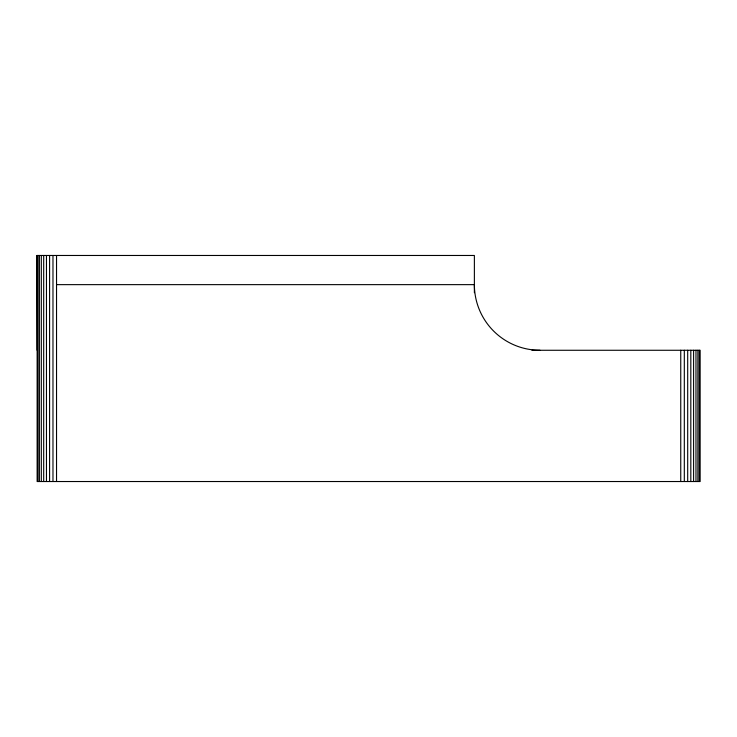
<?xml version="1.0" encoding="UTF-8"?>
<svg xmlns="http://www.w3.org/2000/svg" width="737" height="737" viewBox="0 0 737 737"><rect width="100%" height="100%" fill="white"/><g stroke="black" fill="none" stroke-linecap="round" stroke-linejoin="round"><path stroke-width="1.11" d="M56.537 284.639L474.379 284.639A65.63 65.63 0 0 0 540.009 350.268M37.136 350.268L36.85 255.472L474.379 255.472L474.379 292.7M531.948 350.268L700.15 350.268L700.15 481.528L37.136 481.528L37.136 255.472M699.293 350.268L699.293 481.528M697.893 350.268L697.893 481.528M695.977 350.268L695.977 481.528M693.6 350.268L693.6 481.528M690.818 350.268L690.818 481.528M687.695 350.268L687.695 481.528M684.314 350.268L684.314 481.528M680.748 350.268L680.748 481.528M56.537 255.472L56.537 481.528M52.972 255.472L52.972 481.528M49.591 255.472L49.591 481.528M46.468 255.472L46.468 481.528M43.686 255.472L43.686 481.528M41.309 255.472L41.309 481.528M39.393 255.472L39.393 481.528M37.992 255.472L37.992 481.528"/></g></svg>
